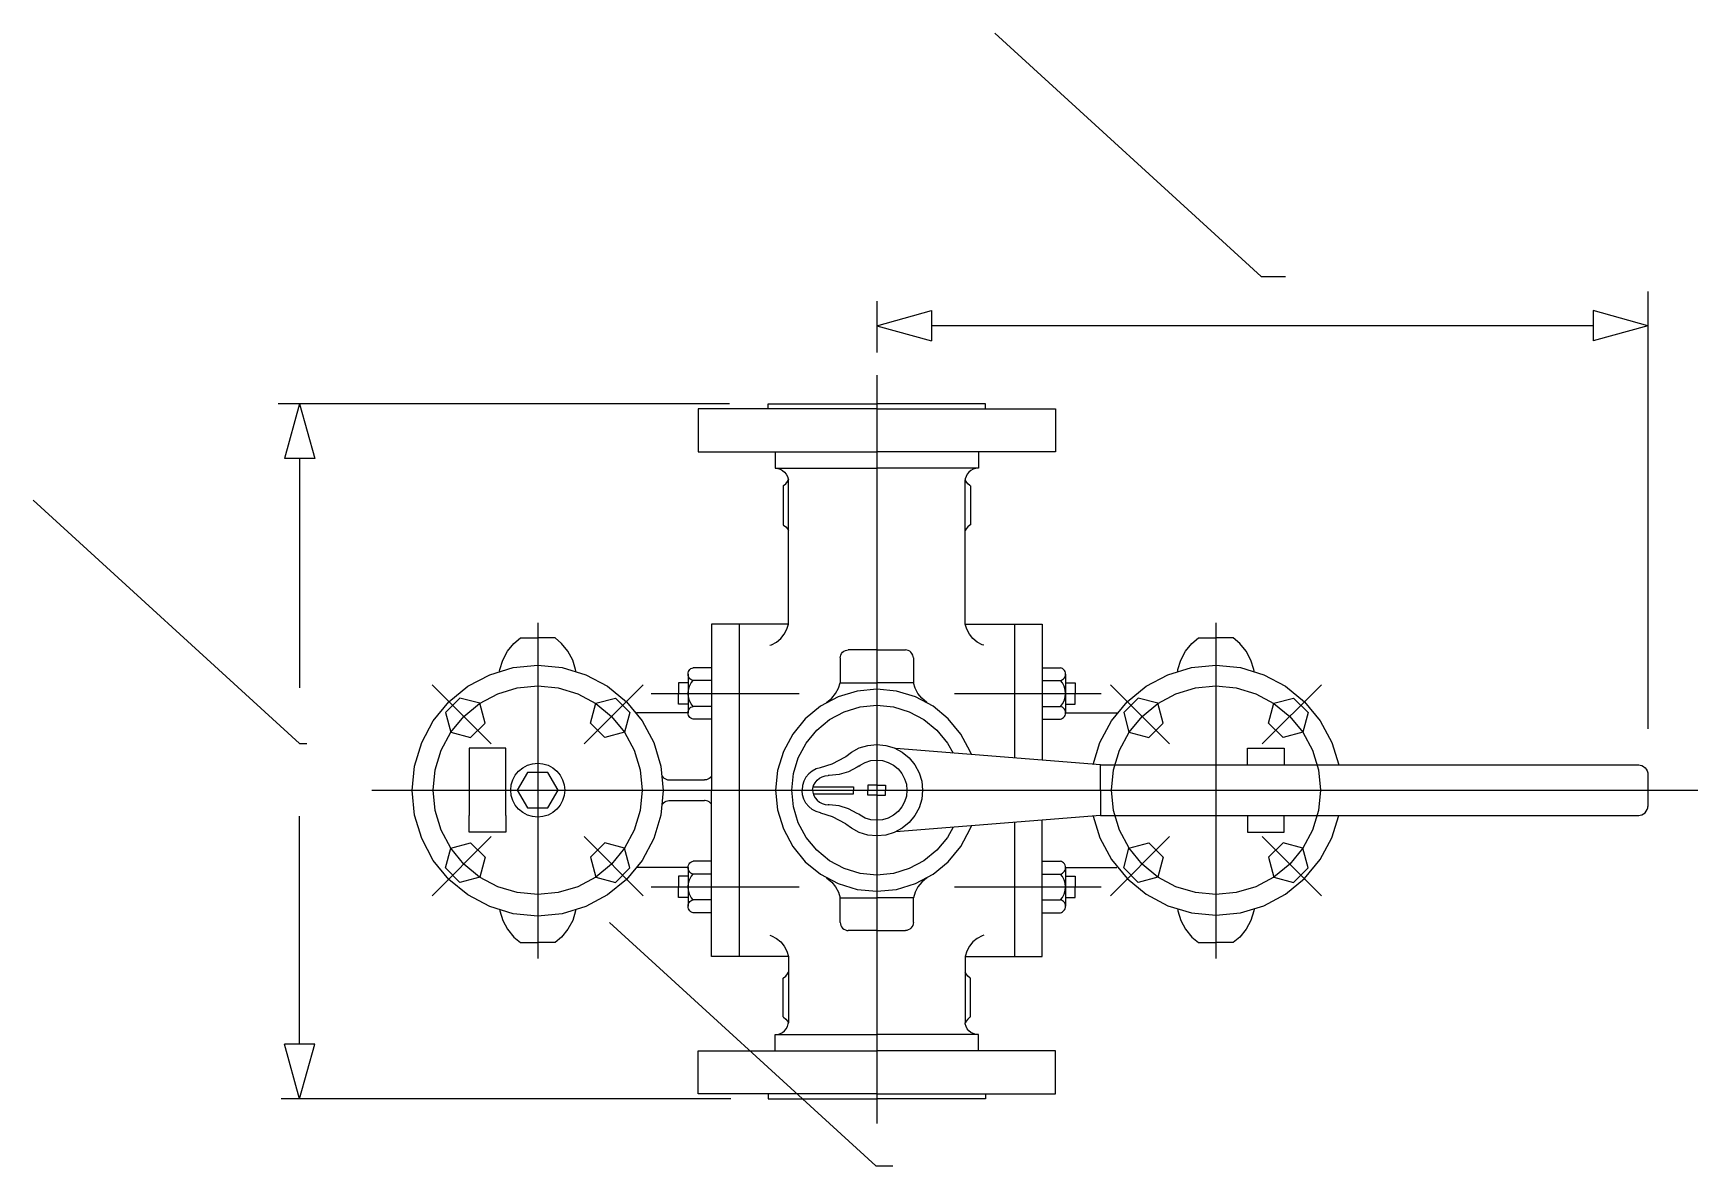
# Model space of a CAD drawing. Extents: x 391 to 1246, y 154 to 1081.
# Drawn here: x 465 to 1154, y 612 to 1081 of the extents above; entities that cross this region are included whole.
import ezdxf

# ---------------------------------------------------------------- set-up
doc = ezdxf.new("R2010")
doc.units = 0
doc.header["$MEASUREMENT"] = 0
doc.layers.get('0').update_dxf_attribs({"linetype": 'CONTINUOUS'})
for name, color, linetype in [('-1', 7, 'CONTINUOUS'), ('1', 7, 'CONTINUOUS'), ('4', 7, 'CONTINUOUS')]:
    doc.layers.add(name, color=color, linetype=linetype)

msp = doc.modelspace()

# ---------------------------------------------------------------- linework, layer by layer
at = {"layer": '-1', "color": 5, "linetype": 'Continuous'}
for p, q in [((973.52, 980.1), (983.52, 980.1)), ((575.42, 786.76), (578.42, 786.76)), ((813.94, 611.85), (820.94, 611.85))]:
    msp.add_line(p, q, dxfattribs=at)
at = {"layer": '-1', "color": 3, "linetype": 'Continuous'}
msp.add_line((1110.86, 959.69), (837.03, 959.69), dxfattribs=at)
at = {"linetype": 'Continuous'}
for p, q in [((973.52, 980.1), (863.28, 1080.81)), ((575.42, 786.76), (465.18, 887.47)), ((813.94, 611.85), (703.7, 712.56))]:
    msp.add_line(p, q, dxfattribs=at)
at = {"layer": '1', "color": 3, "linetype": 'Continuous'}
for p, q in [((1133.53, 973.86), (1133.53, 792.83)), ((814.35, 969.87), (814.35, 948.57)), ((753.36, 927.34), (566.54, 927.34)), ((575.4, 904.67), (575.4, 809.73)), ((575.4, 662.16), (575.4, 756.58)), ((753.88, 639.49), (567.78, 639.49))]:
    msp.add_line(p, q, dxfattribs=at)
at = {"layer": '1', "color": 4, "linetype": 'Continuous'}
for p, q in [((814.35, 939.24), (814.35, 629.31)), ((673.98, 836.63), (673.98, 697.73)), ((954.72, 836.63), (954.72, 697.73)), ((654.77, 786.57), (630.31, 811.03)), ((649.96, 803.31), (657.43, 807.31)), ((657.43, 807.31), (665.55, 809.77)), ((665.55, 809.77), (673.98, 810.6)), ((673.98, 810.6), (682.42, 809.77)), ((682.42, 809.77), (690.53, 807.31)), ((690.53, 807.31), (698.01, 803.31)), ((693.2, 786.57), (717.66, 811.03)), ((720.91, 807.41), (782.16, 807.41)), ((846.54, 807.41), (907.18, 807.41)), ((935.5, 786.57), (911.04, 811.03)), ((930.69, 803.31), (938.17, 807.31)), ((938.17, 807.31), (946.28, 809.77)), ((946.28, 809.77), (954.72, 810.6)), ((954.72, 810.6), (963.16, 809.77)), ((963.16, 809.77), (971.27, 807.31)), ((971.27, 807.31), (978.75, 803.31)), ((973.93, 786.57), (998.4, 811.03)), ((643.4, 797.93), (649.96, 803.31)), ((698.01, 803.31), (704.57, 797.93)), ((924.14, 797.93), (930.69, 803.31)), ((978.75, 803.31), (985.3, 797.93)), ((638.02, 791.38), (643.4, 797.93)), ((704.57, 797.93), (709.94, 791.38)), ((918.76, 791.38), (924.14, 797.93)), ((985.3, 797.93), (990.68, 791.38)), ((634.03, 783.9), (638.02, 791.38)), ((709.94, 791.38), (713.94, 783.9)), ((914.76, 783.9), (918.76, 791.38)), ((990.68, 791.38), (994.68, 783.9)), ((631.57, 775.79), (634.03, 783.9)), ((713.94, 783.9), (716.4, 775.79)), ((912.3, 775.79), (914.76, 783.9)), ((994.68, 783.9), (997.14, 775.79)), ((630.73, 767.35), (631.57, 775.79)), ((716.4, 775.79), (717.23, 767.35)), ((911.47, 767.35), (912.3, 775.79)), ((997.14, 775.79), (997.97, 767.35)), ((605.38, 767.35), (1154.17, 767.35)), ((631.57, 758.91), (630.73, 767.35)), ((717.23, 767.35), (716.4, 758.91)), ((912.3, 758.91), (911.47, 767.35)), ((997.97, 767.35), (997.14, 758.91)), ((634.03, 750.8), (631.57, 758.91)), ((716.4, 758.91), (713.94, 750.8)), ((914.76, 750.8), (912.3, 758.91)), ((997.14, 758.91), (994.68, 750.8)), ((654.77, 748.14), (630.31, 723.67)), ((638.02, 743.32), (634.03, 750.8)), ((693.2, 748.14), (717.66, 723.67)), ((713.94, 750.8), (709.94, 743.32)), ((935.5, 748.14), (911.04, 723.67)), ((918.76, 743.32), (914.76, 750.8)), ((973.93, 748.14), (998.4, 723.67)), ((994.68, 750.8), (990.68, 743.32)), ((643.4, 736.77), (638.02, 743.32)), ((709.94, 743.32), (704.57, 736.77)), ((924.14, 736.77), (918.76, 743.32)), ((990.68, 743.32), (985.3, 736.77)), ((649.96, 731.39), (643.4, 736.77)), ((657.43, 727.4), (649.96, 731.39)), ((698.01, 731.39), (690.53, 727.4)), ((704.57, 736.77), (698.01, 731.39)), ((930.69, 731.39), (924.14, 736.77)), ((938.17, 727.4), (930.69, 731.39)), ((978.75, 731.39), (971.27, 727.4)), ((985.3, 736.77), (978.75, 731.39)), ((665.55, 724.93), (657.43, 727.4)), ((673.98, 724.1), (665.55, 724.93)), ((682.42, 724.93), (673.98, 724.1)), ((690.53, 727.4), (682.42, 724.93)), ((720.91, 727.3), (782.16, 727.3)), ((846.54, 727.3), (907.18, 727.3)), ((946.28, 724.93), (938.17, 727.4)), ((954.72, 724.1), (946.28, 724.93)), ((963.16, 724.93), (954.72, 724.1)), ((971.27, 727.4), (963.16, 724.93))]:
    msp.add_line(p, q, dxfattribs=at)
at = {"layer": '1', "color": 7, "linetype": 'Continuous'}
for p, q in [((814.35, 925.24), (740.44, 925.24)), ((740.44, 925.24), (740.44, 907.42)), ((769.37, 925.24), (769.37, 927.34)), ((769.37, 927.34), (814.35, 927.34)), ((859.33, 927.34), (814.35, 927.34)), ((814.35, 925.24), (888.26, 925.24)), ((859.33, 925.24), (859.33, 927.34)), ((888.26, 925.24), (888.26, 907.42)), ((740.44, 907.42), (814.35, 907.42)), ((772.22, 907.42), (772.22, 900.68)), ((888.26, 907.42), (814.35, 907.42)), ((856.48, 907.42), (856.48, 900.68)), ((772.22, 900.68), (814.35, 900.68)), ((772.22, 900.68), (772.32, 900.68)), ((772.32, 900.68), (773.39, 900.57)), ((773.39, 900.57), (774.43, 900.26)), ((774.43, 900.26), (775.38, 899.75)), ((775.38, 899.75), (776.21, 899.07)), ((776.21, 899.07), (776.9, 898.23)), ((776.9, 898.23), (777.41, 897.28)), ((777.41, 897.28), (777.72, 896.25)), ((777.41, 895.16), (777.79, 895.82)), ((777.72, 896.25), (777.79, 895.82)), ((777.79, 836.14), (777.79, 895.82)), ((856.48, 900.68), (814.35, 900.68)), ((850.98, 896.25), (850.92, 895.82)), ((850.92, 836.14), (850.92, 895.82)), ((851.3, 895.16), (850.92, 895.82)), ((851.3, 897.28), (850.98, 896.25)), ((851.81, 898.23), (851.3, 897.28)), ((852.49, 899.07), (851.81, 898.23)), ((853.32, 899.75), (852.49, 899.07)), ((854.28, 900.26), (853.32, 899.75)), ((855.31, 900.57), (854.28, 900.26)), ((856.38, 900.68), (855.31, 900.57)), ((856.48, 900.68), (856.38, 900.68)), ((775.55, 893.39), (775.77, 893.53)), ((775.55, 893.39), (775.55, 877.31)), ((775.77, 893.53), (776.67, 894.27)), ((776.67, 894.27), (777.41, 895.16)), ((852.03, 894.27), (851.3, 895.16)), ((852.93, 893.53), (852.03, 894.27)), ((853.15, 893.39), (852.93, 893.53)), ((853.15, 893.39), (853.15, 877.31)), ((775.55, 877.31), (775.77, 877.17)), ((775.77, 877.17), (776.67, 876.43)), ((776.67, 876.43), (777.41, 875.54)), ((777.41, 875.54), (777.79, 874.88)), ((851.3, 875.54), (850.92, 874.88)), ((852.03, 876.43), (851.3, 875.54)), ((852.93, 877.17), (852.03, 876.43)), ((853.15, 877.31), (852.93, 877.17)), ((777.79, 836.14), (745.91, 836.14)), ((745.91, 836.14), (745.91, 767.35)), ((757.39, 836.14), (757.39, 698.56)), ((776.04, 831.96), (777.13, 834.01)), ((777.13, 834.01), (777.79, 836.14)), ((850.92, 836.14), (882.79, 836.14)), ((851.57, 834.01), (850.92, 836.14)), ((852.67, 831.96), (851.57, 834.01)), ((871.31, 836.14), (871.31, 780.67)), ((882.79, 836.14), (882.79, 779.75)), ((661.45, 824.93), (664.08, 828.14)), ((664.08, 828.14), (666.8, 830.44)), ((666.8, 830.44), (673.98, 830.44)), ((681.17, 830.44), (673.98, 830.44)), ((683.89, 828.14), (681.17, 830.44)), ((686.52, 824.93), (683.89, 828.14)), ((770.09, 827.36), (770.72, 827.6)), ((770.72, 827.6), (772.77, 828.7)), ((772.77, 828.7), (774.56, 830.17)), ((774.56, 830.17), (776.04, 831.96)), ((854.14, 830.17), (852.67, 831.96)), ((855.93, 828.7), (854.14, 830.17)), ((857.98, 827.6), (855.93, 828.7)), ((858.61, 827.36), (857.98, 827.6)), ((942.18, 824.93), (944.82, 828.14)), ((944.82, 828.14), (947.53, 830.44)), ((947.53, 830.44), (954.72, 830.44)), ((961.91, 830.44), (954.72, 830.44)), ((964.62, 828.14), (961.91, 830.44)), ((967.26, 824.93), (964.62, 828.14)), ((658.28, 817.29), (659.49, 821.27)), ((659.49, 821.27), (661.45, 824.93)), ((688.48, 821.27), (686.52, 824.93)), ((689.69, 817.29), (688.48, 821.27)), ((799.2, 822.15), (799.27, 822.69)), ((799.2, 822.15), (799.2, 811.88)), ((799.27, 822.69), (799.46, 823.33)), ((799.46, 823.33), (799.78, 823.93)), ((799.78, 823.93), (800.21, 824.45)), ((800.21, 824.45), (800.73, 824.88)), ((800.73, 824.88), (801.33, 825.2)), ((801.33, 825.2), (801.97, 825.39)), ((801.97, 825.39), (802.49, 825.46)), ((814.35, 825.46), (802.49, 825.46)), ((814.35, 825.46), (826.22, 825.46)), ((826.73, 825.39), (826.22, 825.46)), ((827.38, 825.2), (826.73, 825.39)), ((827.97, 824.88), (827.38, 825.2)), ((828.49, 824.45), (827.97, 824.88)), ((828.92, 823.93), (828.49, 824.45)), ((829.24, 823.33), (828.92, 823.93)), ((829.44, 822.69), (829.24, 823.33)), ((829.5, 822.15), (829.44, 822.69)), ((829.5, 822.15), (829.5, 811.88)), ((939.02, 817.29), (940.22, 821.27)), ((940.22, 821.27), (942.18, 824.93)), ((969.22, 821.27), (967.26, 824.93)), ((970.42, 817.29), (969.22, 821.27)), ((645.12, 810.38), (654.1, 815.18)), ((654.1, 815.18), (663.85, 818.14)), ((658.17, 816.67), (658.28, 817.29)), ((663.85, 818.14), (673.98, 819.13)), ((673.98, 819.13), (684.12, 818.14)), ((684.12, 818.14), (693.87, 815.18)), ((689.8, 816.67), (689.69, 817.29)), ((693.87, 815.18), (702.85, 810.38)), ((736.2, 815.41), (736.25, 815.95)), ((736.2, 815.41), (736.2, 799.4)), ((736.25, 814.88), (736.2, 815.41)), ((736.25, 815.95), (736.41, 816.46)), ((736.41, 814.36), (736.25, 814.88)), ((736.41, 816.46), (736.66, 816.93)), ((736.66, 813.89), (736.41, 814.36)), ((736.66, 816.93), (737, 817.35)), ((737, 813.48), (736.66, 813.89)), ((737, 817.35), (737.42, 817.69)), ((737.42, 813.14), (737, 813.48)), ((737.42, 817.69), (737.89, 817.94)), ((737.89, 812.88), (737.42, 813.14)), ((737.89, 817.94), (738.3, 818.07)), ((745.91, 818.07), (738.3, 818.07)), ((882.79, 818.07), (890.4, 818.07)), ((890.81, 817.94), (890.4, 818.07)), ((891.29, 817.69), (890.81, 817.94)), ((890.81, 812.88), (891.29, 813.14)), ((891.7, 817.35), (891.29, 817.69)), ((891.29, 813.14), (891.7, 813.48)), ((892.04, 816.93), (891.7, 817.35)), ((891.7, 813.48), (892.04, 813.89)), ((892.29, 816.46), (892.04, 816.93)), ((892.04, 813.89), (892.29, 814.36)), ((892.45, 815.95), (892.29, 816.46)), ((892.29, 814.36), (892.45, 814.88)), ((892.5, 815.41), (892.45, 815.95)), ((892.45, 814.88), (892.5, 815.41)), ((892.5, 815.41), (892.5, 799.4)), ((925.85, 810.38), (934.84, 815.18)), ((934.84, 815.18), (944.58, 818.14)), ((938.9, 816.67), (939.02, 817.29)), ((944.58, 818.14), (954.72, 819.13)), ((954.72, 819.13), (964.86, 818.14)), ((964.86, 818.14), (974.6, 815.18)), ((970.54, 816.67), (970.42, 817.29)), ((974.6, 815.18), (983.58, 810.38)), ((637.25, 803.92), (645.12, 810.38)), ((702.85, 810.38), (710.72, 803.92)), ((736.2, 811.8), (732.24, 811.8)), ((732.24, 811.8), (732.24, 807.41)), ((732.24, 803.01), (732.24, 807.41)), ((736.2, 807.41), (736.35, 808.94)), ((736.35, 805.88), (736.2, 807.41)), ((736.35, 808.94), (736.8, 810.41)), ((736.8, 810.41), (737.52, 811.76)), ((737.52, 811.76), (738.3, 812.75)), ((738.3, 812.75), (737.89, 812.88)), ((745.91, 812.75), (738.3, 812.75)), ((795.69, 805.42), (797.3, 807.39)), ((797.3, 807.39), (798.5, 809.64)), ((806.18, 808.42), (798.33, 806.04)), ((798.5, 809.64), (799.2, 811.88)), ((799.2, 811.88), (814.35, 811.88)), ((814.35, 809.23), (806.18, 808.42)), ((829.5, 811.88), (814.35, 811.88)), ((822.52, 808.42), (814.35, 809.23)), ((830.38, 806.04), (822.52, 808.42)), ((830.2, 809.64), (829.5, 811.88)), ((831.4, 807.39), (830.2, 809.64)), ((833.02, 805.42), (831.4, 807.39)), ((882.79, 812.75), (890.4, 812.75)), ((890.4, 812.75), (890.81, 812.88)), ((891.18, 811.76), (890.4, 812.75)), ((891.91, 810.41), (891.18, 811.76)), ((892.35, 808.94), (891.91, 810.41)), ((892.5, 807.41), (892.35, 808.94)), ((892.35, 805.88), (892.5, 807.41)), ((892.5, 811.8), (896.47, 811.8)), ((896.47, 811.8), (896.47, 807.41)), ((896.47, 803.01), (896.47, 807.41)), ((917.98, 803.92), (925.85, 810.38)), ((983.58, 810.38), (991.46, 803.92)), ((630.78, 796.04), (637.25, 803.92)), ((641.8, 805.52), (635.81, 799.53)), ((635.81, 799.53), (638, 791.35)), ((649.98, 803.33), (641.8, 805.52)), ((652.18, 795.15), (649.98, 803.33)), ((695.79, 795.15), (697.98, 803.33)), ((697.98, 803.33), (706.17, 805.52)), ((706.17, 805.52), (712.16, 799.53)), ((712.16, 799.53), (709.96, 791.35)), ((710.72, 803.92), (717.18, 796.04)), ((736.2, 799.4), (714.88, 799.4)), ((736.2, 803.01), (732.24, 803.01)), ((736.2, 799.4), (736.25, 799.94)), ((736.25, 798.87), (736.2, 799.4)), ((736.25, 799.94), (736.41, 800.45)), ((736.8, 804.41), (736.35, 805.88)), ((736.41, 800.45), (736.66, 800.92)), ((736.66, 800.92), (737, 801.34)), ((737.52, 803.06), (736.8, 804.41)), ((737, 801.34), (737.42, 801.68)), ((737.42, 801.68), (737.89, 801.93)), ((738.3, 802.07), (737.52, 803.06)), ((737.89, 801.93), (738.3, 802.07)), ((745.91, 802.07), (738.3, 802.07)), ((791.09, 802.17), (784.74, 796.96)), ((798.33, 806.04), (791.09, 802.17)), ((793.51, 803.67), (793.72, 803.81)), ((793.72, 803.81), (795.69, 805.42)), ((794.82, 796.58), (800.9, 799.83)), ((800.9, 799.83), (807.49, 801.83)), ((807.49, 801.83), (814.35, 802.51)), ((814.35, 802.51), (821.21, 801.83)), ((821.21, 801.83), (827.81, 799.83)), ((827.81, 799.83), (833.88, 796.58)), ((837.62, 802.17), (830.38, 806.04)), ((834.98, 803.81), (833.02, 805.42)), ((835.19, 803.67), (834.98, 803.81)), ((843.96, 796.96), (837.62, 802.17)), ((882.79, 802.07), (890.4, 802.07)), ((890.4, 802.07), (891.18, 803.06)), ((890.81, 801.93), (890.4, 802.07)), ((891.29, 801.68), (890.81, 801.93)), ((891.18, 803.06), (891.91, 804.41)), ((891.7, 801.34), (891.29, 801.68)), ((892.04, 800.92), (891.7, 801.34)), ((891.91, 804.41), (892.35, 805.88)), ((892.29, 800.45), (892.04, 800.92)), ((892.45, 799.94), (892.29, 800.45)), ((892.5, 799.4), (892.45, 799.94)), ((892.45, 798.87), (892.5, 799.4)), ((892.5, 803.01), (896.47, 803.01)), ((892.5, 799.4), (913.96, 799.4)), ((911.52, 796.04), (917.98, 803.92)), ((922.54, 805.52), (916.55, 799.53)), ((916.55, 799.53), (918.74, 791.35)), ((930.72, 803.33), (922.54, 805.52)), ((932.91, 795.15), (930.72, 803.33)), ((976.53, 795.15), (978.72, 803.33)), ((978.72, 803.33), (986.9, 805.52)), ((986.9, 805.52), (992.89, 799.53)), ((992.89, 799.53), (990.7, 791.35)), ((991.46, 803.92), (997.92, 796.04)), ((625.98, 787.06), (630.78, 796.04)), ((646.19, 789.16), (652.18, 795.15)), ((701.78, 789.16), (695.79, 795.15)), ((717.18, 796.04), (721.99, 787.06)), ((736.41, 798.36), (736.25, 798.87)), ((736.66, 797.88), (736.41, 798.36)), ((737, 797.47), (736.66, 797.88)), ((737.42, 797.13), (737, 797.47)), ((737.89, 796.88), (737.42, 797.13)), ((738.3, 796.74), (737.89, 796.88)), ((745.91, 796.74), (738.3, 796.74)), ((784.74, 796.96), (779.53, 790.62)), ((789.49, 792.21), (794.82, 796.58)), ((833.88, 796.58), (839.21, 792.21)), ((849.17, 790.62), (843.96, 796.96)), ((882.79, 796.74), (890.4, 796.74)), ((890.4, 796.74), (890.81, 796.88)), ((890.81, 796.88), (891.29, 797.13)), ((891.29, 797.13), (891.7, 797.47)), ((891.7, 797.47), (892.04, 797.88)), ((892.04, 797.88), (892.29, 798.36)), ((892.29, 798.36), (892.45, 798.87)), ((906.72, 787.06), (911.52, 796.04)), ((926.92, 789.16), (932.91, 795.15)), ((982.52, 789.16), (976.53, 795.15)), ((997.92, 796.04), (1002.72, 787.06)), ((623.03, 777.31), (625.98, 787.06)), ((638, 791.35), (646.19, 789.16)), ((709.96, 791.35), (701.78, 789.16)), ((721.99, 787.06), (724.94, 777.31)), ((779.53, 790.62), (775.67, 783.38)), ((781.87, 780.81), (785.12, 786.88)), ((785.12, 786.88), (789.49, 792.21)), ((807.1, 784.85), (810.66, 785.93)), ((810.66, 785.93), (814.35, 786.3)), ((814.35, 786.3), (818.05, 785.93)), ((818.05, 785.93), (821.6, 784.85)), ((839.21, 792.21), (843.58, 786.88)), ((843.58, 786.88), (845.98, 782.7)), ((853.04, 783.38), (849.17, 790.62)), ((903.92, 778.06), (906.72, 787.06)), ((918.74, 791.35), (926.92, 789.16)), ((990.7, 791.35), (982.52, 789.16)), ((1002.72, 787.06), (1005.57, 777.82)), ((660.86, 784.79), (645.65, 784.79)), ((645.65, 784.79), (645.65, 756.88)), ((660.86, 756.88), (660.86, 784.79)), ((775.67, 783.38), (773.28, 775.52)), ((779.87, 774.21), (781.87, 780.81)), ((795.81, 778.23), (801.36, 781.2)), ((801.36, 781.2), (801.6, 781.36)), ((801.6, 781.36), (803.83, 783.1)), ((803.83, 783.1), (807.1, 784.85)), ((807.42, 777.72), (809.58, 778.88)), ((809.58, 778.88), (811.92, 779.59)), ((811.92, 779.59), (814.35, 779.83)), ((814.35, 779.83), (816.78, 779.59)), ((816.78, 779.59), (819.12, 778.88)), ((819.12, 778.88), (821.28, 777.72)), ((821.6, 784.85), (824.88, 783.1)), ((906.95, 777.82), (822.18, 784.6)), ((824.88, 783.1), (827.75, 780.75)), ((827.75, 780.75), (830.1, 777.88)), ((853.54, 782.09), (853.04, 783.38)), ((967.84, 777.82), (967.84, 784.79)), ((967.84, 784.79), (983.05, 784.79)), ((983.05, 784.79), (983.05, 777.82)), ((622.03, 767.18), (623.03, 777.31)), ((663.67, 771.62), (664.7, 773.55)), ((664.7, 773.55), (666.09, 775.25)), ((669.75, 774.73), (665.51, 767.39)), ((666.09, 775.25), (667.78, 776.63)), ((667.78, 776.63), (669.71, 777.67)), ((669.71, 777.67), (671.81, 778.3)), ((678.22, 774.73), (669.75, 774.73)), ((671.81, 778.3), (673.98, 778.52)), ((673.98, 778.52), (676.16, 778.3)), ((676.16, 778.3), (678.26, 777.67)), ((682.45, 767.39), (678.22, 774.73)), ((678.26, 777.67), (680.19, 776.63)), ((680.19, 776.63), (681.88, 775.25)), ((681.88, 775.25), (683.27, 773.55)), ((683.27, 773.55), (684.3, 771.62)), ((724.94, 777.31), (725.94, 767.18)), ((725.61, 773.18), (725.73, 772.99)), ((725.73, 772.99), (726.11, 772.52)), ((726.11, 772.52), (726.57, 772.14)), ((726.57, 772.14), (727.1, 771.86)), ((727.1, 771.86), (727.68, 771.69)), ((727.68, 771.69), (728.27, 771.63)), ((743.85, 771.69), (743.25, 771.63)), ((744.42, 771.86), (743.85, 771.69)), ((744.95, 772.14), (744.42, 771.86)), ((745.41, 772.52), (744.95, 772.14)), ((745.79, 772.99), (745.41, 772.52)), ((745.91, 773.18), (745.79, 772.99)), ((773.28, 775.52), (772.48, 767.35)), ((779.19, 767.35), (779.87, 774.21)), ((785.04, 772.69), (784.18, 771.07)), ((786.21, 774.11), (785.04, 772.69)), ((787.63, 775.28), (786.21, 774.11)), ((789.25, 776.15), (787.63, 775.28)), ((791.01, 776.68), (789.25, 776.15)), ((789.62, 771.47), (790.62, 772.29)), ((790.62, 772.29), (791.75, 772.9)), ((791.1, 776.7), (791.01, 776.68)), ((791.1, 776.7), (795.81, 778.23)), ((791.75, 772.9), (792.99, 773.27)), ((792.99, 773.27), (794.28, 773.4)), ((794.28, 773.4), (794.28, 773.4)), ((794.63, 773.4), (794.28, 773.4)), ((798.73, 773.8), (794.63, 773.4)), ((802.66, 774.99), (798.73, 773.8)), ((806.29, 776.93), (802.66, 774.99)), ((806.85, 777.32), (806.29, 776.93)), ((806.85, 777.32), (807.42, 777.72)), ((821.28, 777.72), (823.17, 776.17)), ((823.17, 776.17), (824.72, 774.28)), ((824.72, 774.28), (825.88, 772.13)), ((825.88, 772.13), (826.59, 769.79)), ((830.1, 777.88), (831.85, 774.6)), ((831.85, 774.6), (832.93, 771.05)), ((906.95, 767.35), (906.95, 777.82)), ((906.95, 777.82), (1129.83, 777.82)), ((1129.83, 777.82), (1130.31, 777.75)), ((1130.31, 777.75), (1131.06, 777.52)), ((1131.06, 777.52), (1131.76, 777.15)), ((1131.76, 777.15), (1132.37, 776.65)), ((1132.37, 776.65), (1132.87, 776.04)), ((1132.87, 776.04), (1133.24, 775.35)), ((1133.24, 775.35), (1133.47, 774.59)), ((1133.47, 774.59), (1133.53, 774.13)), ((1133.53, 774.13), (1133.53, 760.57)), ((623.03, 757.04), (622.03, 767.18)), ((662.82, 767.35), (663.03, 769.53)), ((663.03, 765.17), (662.82, 767.35)), ((663.03, 769.53), (663.67, 771.62)), ((663.67, 763.08), (663.03, 765.17)), ((665.51, 767.39), (669.75, 760.05)), ((678.22, 760.05), (682.45, 767.39)), ((684.3, 771.62), (684.93, 769.53)), ((684.93, 765.17), (684.3, 763.08)), ((684.93, 769.53), (685.15, 767.35)), ((685.15, 767.35), (684.93, 765.17)), ((725.94, 767.18), (724.94, 757.04)), ((728.27, 771.63), (728.47, 771.64)), ((728.47, 771.64), (743.05, 771.64)), ((743.25, 771.63), (743.05, 771.64)), ((745.91, 698.56), (745.91, 767.35)), ((772.48, 767.35), (773.28, 759.18)), ((779.87, 760.49), (779.19, 767.35)), ((783.64, 769.31), (783.46, 767.48)), ((783.46, 767.48), (783.46, 767.35)), ((783.46, 767.22), (783.46, 767.35)), ((783.64, 765.39), (783.46, 767.22)), ((784.18, 771.07), (783.64, 769.31)), ((784.18, 763.63), (783.64, 765.39)), ((787.71, 767.35), (787.81, 768.1)), ((787.71, 767.35), (787.81, 766.61)), ((787.81, 768.1), (788.19, 769.33)), ((787.81, 766.61), (788.19, 765.37)), ((788, 768.82), (804.69, 768.82)), ((788, 765.88), (804.69, 765.88)), ((788.19, 769.33), (788.8, 770.47)), ((788.19, 765.37), (788.8, 764.23)), ((788.8, 770.47), (789.62, 771.47)), ((804.69, 768.82), (804.69, 767.35)), ((804.69, 765.88), (804.69, 767.35)), ((814.35, 769.41), (810.68, 769.41)), ((810.68, 769.41), (810.68, 767.35)), ((810.68, 765.29), (810.68, 767.35)), ((814.35, 765.29), (810.68, 765.29)), ((814.35, 769.41), (818.02, 769.41)), ((814.35, 765.29), (818.02, 765.29)), ((818.02, 769.41), (818.02, 767.35)), ((818.02, 765.29), (818.02, 767.35)), ((826.59, 764.92), (825.88, 762.58)), ((826.59, 769.79), (826.83, 767.35)), ((826.83, 767.35), (826.59, 764.92)), ((832.93, 771.05), (833.3, 767.35)), ((833.3, 767.35), (832.93, 763.66)), ((906.95, 767.35), (906.95, 756.88)), ((664.7, 761.15), (663.67, 763.08)), ((666.09, 759.46), (664.7, 761.15)), ((667.78, 758.07), (666.09, 759.46)), ((669.71, 757.04), (667.78, 758.07)), ((669.75, 760.05), (678.22, 760.05)), ((680.19, 758.07), (678.26, 757.04)), ((681.88, 759.46), (680.19, 758.07)), ((683.27, 761.15), (681.88, 759.46)), ((684.3, 763.08), (683.27, 761.15)), ((725.61, 761.53), (725.73, 761.72)), ((725.73, 761.72), (726.11, 762.18)), ((726.11, 762.18), (726.57, 762.56)), ((726.57, 762.56), (727.1, 762.84)), ((727.1, 762.84), (727.68, 763.02)), ((727.68, 763.02), (728.27, 763.08)), ((728.27, 763.08), (728.47, 763.07)), ((728.47, 763.07), (743.05, 763.07)), ((743.25, 763.08), (743.05, 763.07)), ((743.85, 763.02), (743.25, 763.08)), ((744.42, 762.84), (743.85, 763.02)), ((744.95, 762.56), (744.42, 762.84)), ((745.41, 762.18), (744.95, 762.56)), ((745.79, 761.72), (745.41, 762.18)), ((745.91, 761.53), (745.79, 761.72)), ((773.28, 759.18), (775.67, 751.33)), ((781.87, 753.9), (779.87, 760.49)), ((785.04, 762.01), (784.18, 763.63)), ((786.21, 760.59), (785.04, 762.01)), ((787.63, 759.42), (786.21, 760.59)), ((789.25, 758.56), (787.63, 759.42)), ((788.8, 764.23), (789.62, 763.23)), ((791.01, 758.02), (789.25, 758.56)), ((789.62, 763.23), (790.62, 762.41)), ((790.62, 762.41), (791.75, 761.81)), ((791.1, 758.01), (791.01, 758.02)), ((791.1, 758.01), (795.81, 756.47)), ((791.75, 761.81), (792.99, 761.43)), ((792.99, 761.43), (794.28, 761.3)), ((794.63, 761.31), (794.28, 761.3)), ((794.28, 761.3), (794.28, 761.3)), ((798.73, 760.9), (794.63, 761.31)), ((802.66, 759.71), (798.73, 760.9)), ((806.29, 757.77), (802.66, 759.71)), ((823.17, 758.53), (821.28, 756.98)), ((824.72, 760.42), (823.17, 758.53)), ((825.88, 762.58), (824.72, 760.42)), ((831.85, 760.1), (830.1, 756.83)), ((832.93, 763.66), (831.85, 760.1)), ((1131.76, 757.55), (1132.37, 758.05)), ((1132.37, 758.05), (1132.87, 758.66)), ((1132.87, 758.66), (1133.24, 759.36)), ((1133.24, 759.36), (1133.47, 760.11)), ((1133.47, 760.11), (1133.53, 760.57)), ((625.98, 747.29), (623.03, 757.04)), ((645.65, 749.91), (645.65, 756.88)), ((660.86, 756.88), (660.86, 749.91)), ((671.81, 756.4), (669.71, 757.04)), ((673.98, 756.19), (671.81, 756.4)), ((676.16, 756.4), (673.98, 756.19)), ((678.26, 757.04), (676.16, 756.4)), ((724.94, 757.04), (721.99, 747.29)), ((775.67, 751.33), (779.53, 744.09)), ((785.12, 747.82), (781.87, 753.9)), ((795.81, 756.47), (801.36, 753.5)), ((801.36, 753.5), (801.6, 753.34)), ((803.83, 751.6), (801.6, 753.34)), ((807.1, 749.85), (803.83, 751.6)), ((806.85, 757.38), (806.29, 757.77)), ((807.42, 756.98), (806.85, 757.38)), ((809.58, 755.83), (807.42, 756.98)), ((811.92, 755.12), (809.58, 755.83)), ((814.35, 754.88), (811.92, 755.12)), ((816.78, 755.12), (814.35, 754.88)), ((819.12, 755.83), (816.78, 755.12)), ((821.28, 756.98), (819.12, 755.83)), ((824.88, 751.6), (821.6, 749.85)), ((906.95, 756.88), (822.18, 750.1)), ((827.75, 753.96), (824.88, 751.6)), ((830.1, 756.83), (827.75, 753.96)), ((845.98, 752.01), (843.58, 747.82)), ((849.17, 744.09), (853.04, 751.33)), ((853.04, 751.33), (853.54, 752.61)), ((871.31, 754.03), (871.31, 698.56)), ((882.79, 698.56), (882.79, 754.95)), ((903.92, 756.64), (906.72, 747.64)), ((906.95, 756.88), (1129.83, 756.88)), ((967.84, 756.88), (967.84, 749.91)), ((983.05, 749.91), (983.05, 756.88)), ((1002.72, 747.64), (1005.57, 756.88)), ((1129.83, 756.88), (1130.31, 756.95)), ((1130.31, 756.95), (1131.06, 757.18)), ((1131.06, 757.18), (1131.76, 757.55)), ((630.78, 738.31), (625.98, 747.29)), ((638, 743.35), (646.19, 745.55)), ((660.86, 749.91), (645.65, 749.91)), ((646.19, 745.55), (652.18, 739.56)), ((701.78, 745.55), (695.79, 739.56)), ((709.96, 743.35), (701.78, 745.55)), ((721.99, 747.29), (717.18, 738.31)), ((789.49, 742.49), (785.12, 747.82)), ((810.66, 748.77), (807.1, 749.85)), ((814.35, 748.41), (810.66, 748.77)), ((818.05, 748.77), (814.35, 748.41)), ((821.6, 749.85), (818.05, 748.77)), ((843.58, 747.82), (839.21, 742.49)), ((906.72, 747.64), (911.52, 738.66)), ((918.74, 743.35), (926.92, 745.55)), ((926.92, 745.55), (932.91, 739.56)), ((967.84, 749.91), (983.05, 749.91)), ((982.52, 745.55), (976.53, 739.56)), ((990.7, 743.35), (982.52, 745.55)), ((997.92, 738.66), (1002.72, 747.64)), ((637.25, 730.44), (630.78, 738.31)), ((635.81, 735.17), (638, 743.35)), ((652.18, 739.56), (649.98, 731.37)), ((695.79, 739.56), (697.98, 731.37)), ((712.16, 735.17), (709.96, 743.35)), ((717.18, 738.31), (710.72, 730.44)), ((736.66, 736.82), (737, 737.24)), ((737, 737.24), (737.42, 737.58)), ((737.42, 737.58), (737.89, 737.83)), ((737.89, 737.83), (738.3, 737.96)), ((745.91, 737.96), (738.3, 737.96)), ((779.53, 744.09), (784.74, 737.74)), ((784.74, 737.74), (791.09, 732.54)), ((794.82, 738.12), (789.49, 742.49)), ((800.9, 734.87), (794.82, 738.12)), ((833.88, 738.12), (827.81, 734.87)), ((839.21, 742.49), (833.88, 738.12)), ((837.62, 732.54), (843.96, 737.74)), ((843.96, 737.74), (849.17, 744.09)), ((882.79, 737.96), (890.4, 737.96)), ((890.81, 737.83), (890.4, 737.96)), ((891.29, 737.58), (890.81, 737.83)), ((891.7, 737.24), (891.29, 737.58)), ((892.04, 736.82), (891.7, 737.24)), ((911.52, 738.66), (917.98, 730.79)), ((916.55, 735.17), (918.74, 743.35)), ((932.91, 739.56), (930.72, 731.37)), ((976.53, 739.56), (978.72, 731.37)), ((992.89, 735.17), (990.7, 743.35)), ((991.46, 730.79), (997.92, 738.66)), ((641.8, 729.18), (635.81, 735.17)), ((645.12, 723.98), (637.25, 730.44)), ((649.98, 731.37), (641.8, 729.18)), ((697.98, 731.37), (706.17, 729.18)), ((710.72, 730.44), (702.85, 723.98)), ((706.17, 729.18), (712.16, 735.17)), ((736.2, 735.3), (714.88, 735.3)), ((736.2, 731.69), (732.24, 731.69)), ((732.24, 731.69), (732.24, 727.3)), ((736.2, 735.3), (736.25, 735.83)), ((736.2, 735.3), (736.2, 719.29)), ((736.25, 734.77), (736.2, 735.3)), ((736.25, 735.83), (736.41, 736.35)), ((736.41, 734.25), (736.25, 734.77)), ((736.41, 736.35), (736.66, 736.82)), ((736.66, 733.78), (736.41, 734.25)), ((737, 733.36), (736.66, 733.78)), ((736.8, 730.29), (737.52, 731.65)), ((737.42, 733.02), (737, 733.36)), ((737.89, 732.77), (737.42, 733.02)), ((737.52, 731.65), (738.3, 732.64)), ((738.3, 732.64), (737.89, 732.77)), ((745.91, 732.64), (738.3, 732.64)), ((791.09, 732.54), (798.33, 728.67)), ((793.51, 731.03), (793.72, 730.9)), ((793.72, 730.9), (795.69, 729.28)), ((807.49, 732.87), (800.9, 734.87)), ((814.35, 732.19), (807.49, 732.87)), ((821.21, 732.87), (814.35, 732.19)), ((827.81, 734.87), (821.21, 732.87)), ((830.38, 728.67), (837.62, 732.54)), ((834.98, 730.9), (833.02, 729.28)), ((835.19, 731.03), (834.98, 730.9)), ((882.79, 732.64), (890.4, 732.64)), ((890.4, 732.64), (890.81, 732.77)), ((891.18, 731.65), (890.4, 732.64)), ((890.81, 732.77), (891.29, 733.02)), ((891.91, 730.29), (891.18, 731.65)), ((891.29, 733.02), (891.7, 733.36)), ((891.7, 733.36), (892.04, 733.78)), ((892.29, 736.35), (892.04, 736.82)), ((892.04, 733.78), (892.29, 734.25)), ((892.45, 735.83), (892.29, 736.35)), ((892.29, 734.25), (892.45, 734.77)), ((892.5, 735.3), (892.45, 735.83)), ((892.45, 734.77), (892.5, 735.3)), ((892.5, 735.3), (913.69, 735.3)), ((892.5, 735.3), (892.5, 719.29)), ((892.5, 731.69), (896.47, 731.69)), ((896.47, 731.69), (896.47, 727.3)), ((922.54, 729.18), (916.55, 735.17)), ((917.98, 730.79), (925.85, 724.33)), ((930.72, 731.37), (922.54, 729.18)), ((978.72, 731.37), (986.9, 729.18)), ((983.58, 724.33), (991.46, 730.79)), ((986.9, 729.18), (992.89, 735.17)), ((654.1, 719.18), (645.12, 723.98)), ((702.85, 723.98), (693.87, 719.18)), ((732.24, 722.9), (732.24, 727.3)), ((736.2, 727.3), (736.35, 728.82)), ((736.35, 725.77), (736.2, 727.3)), ((736.35, 728.82), (736.8, 730.29)), ((736.8, 724.3), (736.35, 725.77)), ((737.52, 722.94), (736.8, 724.3)), ((795.69, 729.28), (797.3, 727.31)), ((797.3, 727.31), (798.5, 725.07)), ((798.33, 728.67), (806.18, 726.28)), ((798.5, 725.07), (799.2, 722.82)), ((806.18, 726.28), (814.35, 725.48)), ((814.35, 725.48), (822.52, 726.28)), ((822.52, 726.28), (830.38, 728.67)), ((830.2, 725.07), (829.5, 722.82)), ((831.4, 727.31), (830.2, 725.07)), ((833.02, 729.28), (831.4, 727.31)), ((891.18, 722.94), (891.91, 724.3)), ((892.35, 728.82), (891.91, 730.29)), ((891.91, 724.3), (892.35, 725.77)), ((892.5, 727.3), (892.35, 728.82)), ((892.35, 725.77), (892.5, 727.3)), ((896.47, 722.9), (896.47, 727.3)), ((925.85, 724.33), (934.84, 719.52)), ((974.6, 719.52), (983.58, 724.33)), ((663.85, 716.22), (654.1, 719.18)), ((658.17, 718.04), (658.28, 717.42)), ((658.28, 717.42), (659.49, 713.44)), ((693.87, 719.18), (684.12, 716.22)), ((689.69, 717.42), (688.48, 713.44)), ((689.8, 718.04), (689.69, 717.42)), ((736.2, 722.9), (732.24, 722.9)), ((736.2, 719.29), (736.25, 719.83)), ((736.25, 718.76), (736.2, 719.29)), ((736.25, 719.83), (736.41, 720.34)), ((736.41, 718.25), (736.25, 718.76)), ((736.41, 720.34), (736.66, 720.81)), ((736.66, 717.77), (736.41, 718.25)), ((736.66, 720.81), (737, 721.23)), ((737, 717.36), (736.66, 717.77)), ((737, 721.23), (737.42, 721.57)), ((737.42, 717.02), (737, 717.36)), ((737.42, 721.57), (737.89, 721.82)), ((737.89, 716.76), (737.42, 717.02)), ((738.3, 721.96), (737.52, 722.94)), ((737.89, 721.82), (738.3, 721.96)), ((738.3, 716.63), (737.89, 716.76)), ((745.91, 721.96), (738.3, 721.96)), ((745.91, 716.63), (738.3, 716.63)), ((799.2, 712.55), (799.2, 722.82)), ((799.2, 722.82), (814.35, 722.82)), ((829.5, 722.82), (814.35, 722.82)), ((829.5, 712.55), (829.5, 722.82)), ((882.79, 721.96), (890.4, 721.96)), ((882.79, 716.63), (890.4, 716.63)), ((890.4, 721.96), (891.18, 722.94)), ((890.81, 721.82), (890.4, 721.96)), ((890.4, 716.63), (890.81, 716.76)), ((891.29, 721.57), (890.81, 721.82)), ((890.81, 716.76), (891.29, 717.02)), ((891.7, 721.23), (891.29, 721.57)), ((891.29, 717.02), (891.7, 717.36)), ((892.04, 720.81), (891.7, 721.23)), ((891.7, 717.36), (892.04, 717.77)), ((892.29, 720.34), (892.04, 720.81)), ((892.04, 717.77), (892.29, 718.25)), ((892.45, 719.83), (892.29, 720.34)), ((892.29, 718.25), (892.45, 718.76)), ((892.5, 719.29), (892.45, 719.83)), ((892.45, 718.76), (892.5, 719.29)), ((892.5, 722.9), (896.47, 722.9)), ((934.84, 719.52), (944.58, 716.57)), ((938.9, 718.04), (939.02, 717.42)), ((939.02, 717.42), (940.22, 713.44)), ((944.58, 716.57), (954.72, 715.57)), ((954.72, 715.57), (964.86, 716.57)), ((964.86, 716.57), (974.6, 719.52)), ((970.42, 717.42), (969.22, 713.44)), ((970.54, 718.04), (970.42, 717.42)), ((659.49, 713.44), (661.45, 709.77)), ((661.45, 709.77), (664.08, 706.56)), ((673.98, 715.22), (663.85, 716.22)), ((684.12, 716.22), (673.98, 715.22)), ((686.52, 709.77), (683.89, 706.56)), ((688.48, 713.44), (686.52, 709.77)), ((799.2, 712.55), (799.27, 712.02)), ((799.27, 712.02), (799.46, 711.37)), ((799.46, 711.37), (799.78, 710.78)), ((799.78, 710.78), (800.21, 710.25)), ((800.21, 710.25), (800.73, 709.83)), ((800.73, 709.83), (801.33, 709.51)), ((827.97, 709.83), (827.38, 709.51)), ((828.49, 710.25), (827.97, 709.83)), ((828.92, 710.78), (828.49, 710.25)), ((829.24, 711.37), (828.92, 710.78)), ((829.44, 712.02), (829.24, 711.37)), ((829.5, 712.55), (829.44, 712.02)), ((940.22, 713.44), (942.18, 709.77)), ((942.18, 709.77), (944.82, 706.56)), ((967.26, 709.77), (964.62, 706.56)), ((969.22, 713.44), (967.26, 709.77)), ((664.08, 706.56), (666.8, 704.27)), ((666.8, 704.27), (673.98, 704.27)), ((681.17, 704.27), (673.98, 704.27)), ((683.89, 706.56), (681.17, 704.27)), ((770.09, 707.34), (770.72, 707.1)), ((770.72, 707.1), (772.77, 706.01)), ((772.77, 706.01), (774.56, 704.53)), ((774.56, 704.53), (776.04, 702.74)), ((801.33, 709.51), (801.97, 709.31)), ((801.97, 709.31), (802.49, 709.25)), ((814.35, 709.25), (802.49, 709.25)), ((814.35, 709.25), (826.22, 709.25)), ((826.73, 709.31), (826.22, 709.25)), ((827.38, 709.51), (826.73, 709.31)), ((854.14, 704.53), (852.67, 702.74)), ((855.93, 706.01), (854.14, 704.53)), ((857.98, 707.1), (855.93, 706.01)), ((858.61, 707.34), (857.98, 707.1)), ((944.82, 706.56), (947.53, 704.27)), ((947.53, 704.27), (954.72, 704.27)), ((961.91, 704.27), (954.72, 704.27)), ((964.62, 706.56), (961.91, 704.27)), ((777.79, 698.56), (745.91, 698.56)), ((776.04, 702.74), (777.13, 700.69)), ((777.13, 700.69), (777.79, 698.56)), ((777.79, 698.56), (777.79, 671.01)), ((851.57, 700.69), (850.92, 698.56)), ((850.92, 698.56), (882.79, 698.56)), ((850.92, 698.56), (850.92, 671.01)), ((852.67, 702.74), (851.57, 700.69)), ((775.55, 689.52), (775.77, 689.66)), ((775.55, 673.44), (775.55, 689.52)), ((775.77, 689.66), (776.67, 690.4)), ((776.67, 690.4), (777.41, 691.29)), ((777.41, 691.29), (777.79, 691.95)), ((851.3, 691.29), (850.92, 691.95)), ((852.03, 690.4), (851.3, 691.29)), ((852.93, 689.66), (852.03, 690.4)), ((853.15, 689.52), (852.93, 689.66)), ((853.15, 673.44), (853.15, 689.52)), ((775.55, 673.44), (775.77, 673.3)), ((775.77, 673.3), (776.67, 672.56)), ((776.21, 667.76), (776.9, 668.6)), ((776.67, 672.56), (777.41, 671.67)), ((776.9, 668.6), (777.41, 669.55)), ((777.41, 671.67), (777.79, 671.01)), ((777.41, 669.55), (777.72, 670.58)), ((777.72, 670.58), (777.79, 671.01)), ((851.3, 671.67), (850.92, 671.01)), ((850.98, 670.58), (850.92, 671.01)), ((851.3, 669.55), (850.98, 670.58)), ((852.03, 672.56), (851.3, 671.67)), ((851.81, 668.6), (851.3, 669.55)), ((852.49, 667.76), (851.81, 668.6)), ((852.93, 673.3), (852.03, 672.56)), ((853.15, 673.44), (852.93, 673.3)), ((772.22, 659.41), (772.22, 666.15)), ((772.22, 666.15), (814.35, 666.15)), ((772.22, 666.15), (772.32, 666.15)), ((772.32, 666.15), (773.39, 666.26)), ((773.39, 666.26), (774.43, 666.57)), ((774.43, 666.57), (775.38, 667.08)), ((775.38, 667.08), (776.21, 667.76)), ((856.48, 666.15), (814.35, 666.15)), ((853.32, 667.08), (852.49, 667.76)), ((854.28, 666.57), (853.32, 667.08)), ((855.31, 666.26), (854.28, 666.57)), ((856.38, 666.15), (855.31, 666.26)), ((856.48, 666.15), (856.38, 666.15)), ((856.48, 659.41), (856.48, 666.15)), ((740.44, 641.59), (740.44, 659.41)), ((740.44, 659.41), (814.35, 659.41)), ((888.26, 659.41), (814.35, 659.41)), ((888.26, 641.59), (888.26, 659.41)), ((814.35, 641.59), (740.44, 641.59)), ((769.37, 641.59), (769.37, 639.49)), ((814.35, 641.59), (888.26, 641.59)), ((859.33, 641.59), (859.33, 639.49)), ((769.37, 639.49), (814.35, 639.49)), ((859.33, 639.49), (814.35, 639.49))]:
    msp.add_line(p, q, dxfattribs=at)
at = {"layer": '4', "color": 3, "linetype": 'Continuous'}
for p, q in [((814.35, 959.69), (837.03, 965.96)), ((837.03, 965.96), (837.03, 953.42)), ((837.03, 965.96), (837.03, 953.42)), ((1110.86, 965.96), (1110.86, 953.42)), ((1133.53, 959.69), (1110.86, 965.96)), ((1110.86, 965.96), (1110.86, 953.42)), ((814.35, 959.69), (837.03, 953.42)), ((1133.53, 959.69), (1110.86, 953.42)), ((575.4, 927.34), (569.13, 904.67)), ((575.4, 927.34), (581.67, 904.67)), ((581.67, 904.67), (569.13, 904.67)), ((581.67, 904.67), (569.13, 904.67)), ((581.67, 662.16), (569.13, 662.16)), ((575.4, 639.49), (569.13, 662.16)), ((581.67, 662.16), (569.13, 662.16)), ((575.4, 639.49), (581.67, 662.16))]:
    msp.add_line(p, q, dxfattribs=at)

doc.saveas('drawing.dxf')
